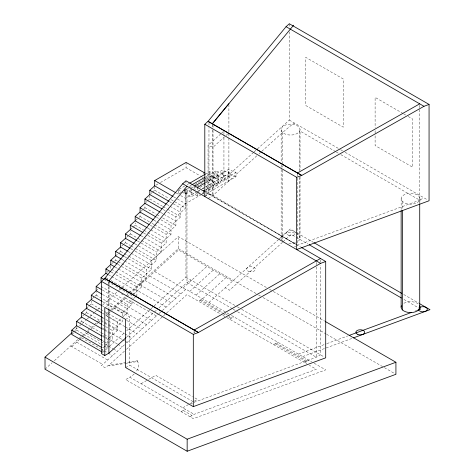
<?xml version="1.0" encoding="UTF-8"?>
<svg xmlns="http://www.w3.org/2000/svg" width="475" height="475" viewBox="0 0 475 475"><rect width="100%" height="100%" fill="white"/><g stroke="black" fill="none" stroke-linecap="round" stroke-linejoin="round"><path stroke-width="0.36" stroke-dasharray="2.38 1.78" d="M300.04 129.604L299.719 131.011A9.441 5.451 0 0 1 283.925 133.457L282.423 132.329A9.441 5.451 0 0 1 290.599 124.153L293.039 124.337A9.441 5.451 0 0 1 300.04 129.604L300.04 170.151M300.04 176.783L300.04 237.975L299.719 239.388A9.441 5.451 0 0 1 297.273 241.828M297.493 178.131L297.493 245.219L419.698 200.171L420.019 198.764A9.441 5.451 0 0 0 413.024 193.497L408.138 193.497A9.441 5.451 0 0 0 402.408 201.489L405.864 203.484L410.584 204.214A9.441 5.451 0 0 0 419.698 200.171L423.872 197.766M150.89 193.622L151.976 192.642M152.517 192.155L154.684 190.196L154.684 187.304M205.342 196.027L208.068 193.562L208.068 145.398L221.202 133.517M221.748 133.024L223.939 131.047L223.939 134.009M146.015 202.368L147.096 201.388M147.642 200.895L149.809 198.936L149.809 196.05M140.594 211.601L143.308 209.154M143.848 208.662L144.928 207.682L144.928 204.79M227.804 133.861L213.026 147.226L208.068 145.398M135.719 220.347L138.427 217.894M138.967 217.408L140.054 216.428L140.054 213.536M130.298 229.579L132.466 227.62M133.012 227.133L135.179 225.174L135.179 223.007M126.51 237.346L128.678 235.386M129.218 234.899L130.298 233.914L130.298 231.028M121.63 246.092L123.797 244.132M124.343 243.639L125.424 242.66L125.424 239.774M115.674 255.817L117.295 254.345M119.462 252.385L120.549 251.406L120.549 248.514M111.88 263.577L114.048 261.618M114.588 261.131L115.674 260.152L115.674 257.984M107.006 272.323L109.173 270.364M133.641 294.126L141.764 286.775L141.764 278.107L151.519 269.283L151.519 260.615L161.268 251.797L161.268 243.129L171.024 234.306L171.024 225.637L180.779 216.82L180.779 208.151L185.654 203.739L177.371 198.96M110.978 280.559L136.889 295.521L136.889 286.853L146.644 278.029L146.644 269.361L156.394 260.543L156.394 251.869L166.149 243.052L166.149 234.383L175.898 225.566L175.898 216.891L185.654 208.074L185.654 203.739M96.71 290.302L97.791 289.322M253.608 152.38L223.939 179.212L204.903 190.291M254.155 151.881L256.904 149.399M257.456 148.901L289.322 120.086L289.322 31.902M92.376 298.561L94.543 296.602M95.083 296.109L96.17 295.129L96.17 292.238M86.414 308.281L88.582 306.322M89.122 305.835L91.289 303.875L91.289 300.984M208.151 198.455L212.272 196.074L256.862 155.758M259.047 153.781L261.238 151.798M261.796 151.299L282.619 132.472L292.422 124.29L294.512 123.084M82.62 316.047L84.788 314.088M85.334 313.601L86.414 312.621L86.414 309.73M80.453 322.341L81.54 321.361L81.54 318.476M72.443 332.346L77.377 327.881M79.574 325.892L81.765 323.908M82.312 323.416L86.705 319.443M87.252 318.951L89.442 316.968M89.995 316.469L94.383 312.503M94.929 312.004L97.126 310.021M97.672 309.528L100.415 307.046M102.606 305.063L118.513 290.676M119.065 290.183L121.808 287.702M122.354 287.203L178.303 236.615L266.891 287.761M71.784 334.519L73.952 332.559M74.498 332.067L76.665 330.107L76.665 327.216M45.018 369.188L52.149 362.74M54.34 360.751L85.607 332.482M87.732 330.558L93.83 325.043M94.323 324.597L96.573 322.561M97.066 322.115L100.415 319.087M100.908 318.642L103.704 316.113M105.848 314.177L108.092 312.146M110.788 309.706L125.643 296.269M126.154 295.812L178.303 248.657L178.303 236.615M71.784 346.56L78.939 340.088M79.491 339.589L82.24 337.102M82.793 336.603L86.646 333.123M87.198 332.625L89.947 330.137M90.499 329.638L94.353 326.153M96.55 324.164L97.654 323.166M98.206 322.668L100.403 320.678M100.955 320.18L103.704 317.692M108.11 313.714L105.907 315.703L107.813 316.789M108.662 313.215L126.273 297.285M126.825 296.792L178.558 250.004L232.542 281.17M122.805 316.932L127.14 313.007L127.14 304.338L132.014 299.933M133.641 298.46L135.262 296.988M122.259 315.976L122.259 313.084L132.014 304.267L132.014 300.651M109.802 337.357L117.384 330.499L117.384 321.83L121.178 318.398M109.802 341.691L112.51 339.245L112.51 330.576L122.259 321.753L122.259 317.419M104.47 346.162L107.635 347.991L107.635 339.316L109.256 337.85M104.922 346.103L102.754 348.062L102.754 352.397M105.468 345.616L109.256 342.184M102.535 352.598L105.278 350.117M105.468 349.95L109.119 346.643M109.672 346.144L124.486 332.743M126.683 330.76L150.284 309.421M150.83 308.922L153.573 306.44M154.126 305.947L185.957 277.157L185.986 189.472L185.559 189.715L184.472 189.086M126.504 337.244L153.989 312.39M154.541 311.891L156.738 309.902M158.941 307.913L186.978 282.566L191.152 280.155M183.035 287.963L206.91 266.374M124.486 344.791L101.436 365.631L104.785 367.567L108.959 365.162L125.994 349.76M126.683 342.802L158.513 314.017M159.066 313.518L161.809 311.036M162.355 310.543L185.957 289.198L226.302 312.491M189.751 291.389L213.317 270.073M126.54 349.262L166.102 313.488M166.648 312.989L186.978 294.607L220.281 313.832M196.157 295.088L219.723 273.772M226.13 277.471L202.564 298.787L198.39 301.197M208.97 302.486L278.772 239.364M279.318 238.872L290.243 228.992L296.655 232.691M282.518 242.303L229.496 290.255L225.227 287.785M283.064 241.811L291.264 234.395L295.747 236.983M155.966 185.119L157.884 184.009M160.449 182.531L186.075 167.734L200.153 175.857M180.773 192.666L178.214 194.144L178.214 189.81L184.621 186.111M187.186 184.632L189.103 183.522M205.123 174.272L209.606 171.683L218.34 175.132L218.34 184.763L206.132 191.817M189.317 186.289L191.217 185.191M205.752 176.801L215.864 170.958L223.505 173.779L223.505 178.113L205.74 188.367M183.979 190.813L188.462 188.225M189.103 187.857L192.31 186.004M194.869 184.526L209.606 176.017L217.247 178.832L217.247 174.497M191.3 188.035L193.83 186.574M205.841 179.639L222.27 170.151L229.912 172.965L229.912 177.3L204.535 191.953M191.217 189.525L184.472 193.42L184.472 190.534M193.747 188.07L196.27 186.61M196.905 186.242L205.123 181.498M205.752 181.135L215.864 175.299L223.505 178.113M181.889 191.93L185.565 194.055L185.986 193.806M185.565 194.055L196.49 187.75M205.491 182.554L218.34 175.132M205.592 182.673L228.344 169.533L235.986 172.348L235.986 176.688L204.268 194.999M186.147 189.567L191.152 192.452L193.2 191.271M193.83 190.908L197.624 188.717M200.034 187.328L223.505 173.779M197.137 191.71L185.565 198.39L179.265 194.75M197.778 191.342L201.632 189.115M202.273 188.741L204.844 187.257M205.491 186.889L218.34 179.467L210.989 175.222L204.743 172.918M197.374 191.752L200.1 190.178M202.433 188.83L229.912 172.965M184.894 188.842L184.894 193.177L191.152 196.787L196.864 193.491M197.493 193.129L201.299 190.932M205.538 189.929L235.986 172.348M191.3 188.753L191.3 192.369L197.558 195.979L199.464 194.881M202 193.414L203.906 192.316M201.632 194.412L185.565 203.686L185.559 189.715M202.273 194.043L203.561 193.301M204.802 196.519L208.97 194.109L208.97 127.757M106.554 306.339L108.959 304.95L129.817 316.991L129.817 365.162L193.491 401.921M125.643 319.402L129.817 316.991M294.5 246.947L295.676 246.27M125.643 367.567L129.817 365.162M229.68 319.259L233.848 316.849M141.117 383.729L148.099 379.697M148.734 379.329L155.717 375.298L192.298 396.417M273.636 344.636L277.81 342.232M182.828 407.811L189.175 404.142M189.81 403.78L193.622 401.577M194.257 401.215L197.428 399.38L192.939 396.785M191.134 404.023L192.316 403.34M181.171 411.671L185.339 409.26M189.958 416.741L194.132 414.331L316.338 369.289L309.29 365.222M304.92 362.698L309.094 360.293M298.413 354.124L326.188 343.888M326.883 343.633L347.712 335.956M415.067 311.131L417.151 310.359M302.688 356.594L352.076 338.39M194.079 402.319L316.338 357.247L320.506 354.837L320.506 265.175M125.317 363.423L137.732 361.499L137.4 360.78L108.906 365.192L109.244 365.91L124.587 363.535M235.986 176.688L228.344 173.868L228.344 169.533M229.912 177.3L222.27 174.485L222.27 170.151M204.048 177.959L210.989 180.518L218.34 184.763M403.103 113.543L375.108 97.375L375.108 127.757M403.738 113.911L405.65 115.009M408.197 116.482L412.65 119.053L412.65 167.218L375.108 145.546L375.108 133.689M289.322 120.086L339.981 149.334M340.622 149.702L342.54 150.812M345.105 152.291L427.91 200.094M335.659 151.656L299.737 130.916L299.737 170.727M336.3 152.024L338.224 153.134M340.789 154.612L419.698 200.171M200.794 176.225L202.712 177.335M297.291 233.065L313.316 242.315M403.702 294.494L418.445 303.008M296.388 237.357L307.913 244.007M403.97 299.47L418.701 307.972M205.817 192.292L295.575 244.108L212.313 196.038M296.163 244.447L300.645 247.036M178.214 189.81L181.278 191.579M176.112 192.933L178.636 194.388M173.589 196.775L176.807 198.627M154.684 190.196L168.589 198.223M171.113 199.678L185.654 208.074M169.397 201.578L172.562 203.407M173.191 203.769L180.779 208.151M166.873 204.458L169.397 205.912M170.032 206.281L180.779 212.485M149.809 198.936L162.45 206.233M163.079 206.601L166.873 208.792M167.503 209.154L180.779 216.82M163.257 209.594L165.158 210.692M167.681 212.147L175.898 216.891M160.728 212.467L163.257 213.928M163.893 214.296L175.898 221.225M144.928 207.682L156.305 214.249M156.94 214.617L160.099 216.44M162.628 217.9L175.898 225.566M156.489 217.247L158.383 218.34M160.912 219.8L171.024 225.637M153.959 220.121L156.489 221.582M157.118 221.944L171.024 229.971M269.462 289.239L272.668 291.098M273.309 291.466L324.668 321.118M140.054 216.428L149.536 221.902M152.065 223.363L153.959 224.455M154.589 224.817L171.024 234.306M150.349 225.257L166.149 234.383M147.82 228.137L150.349 229.597M150.979 229.959L166.149 238.717M178.303 248.657L257.907 294.613M258.548 294.981L260.472 296.097M263.043 297.576L325.951 333.901M326.592 334.269L383.729 367.258M384.37 367.626L395.924 374.3M135.179 225.174L143.397 229.918M144.026 230.28L147.185 232.103M147.82 232.471L166.149 243.052M143.575 232.91L147.369 235.101M147.998 235.463L161.268 243.129M141.045 235.784L143.575 237.245M144.204 237.607L161.268 247.463M130.298 233.914L137.251 237.933M137.887 238.296L141.045 240.118M141.681 240.487L161.268 251.797M137.435 240.926L140.594 242.749M141.223 243.111L156.394 251.869M134.906 243.8L156.394 256.209M185.957 277.157L236.615 306.405M237.257 306.773L241.098 308.993M241.739 309.362L323.968 356.838M125.424 242.66L130.482 245.581M131.112 245.943L134.906 248.134M135.535 248.502L156.394 260.543M130.661 248.573L134.455 250.764M135.084 251.127L151.519 260.615M232.447 308.815L186.978 282.566L186.978 188.45M233.088 309.183L236.93 311.404M237.571 311.772L316.338 357.247L316.338 266.843M128.131 251.447L130.661 252.908M131.296 253.276L151.519 264.949M120.549 251.406L128.131 255.787M128.767 256.15L151.519 269.283M226.943 312.865L228.867 313.975M231.438 315.459L311.636 361.76M314.195 363.233L325.702 369.877L193.307 418.677L125.643 379.608L129.817 377.203L194.132 414.331M154.684 271.593L185.654 289.477M201.002 299.689L222.71 312.223M225.263 313.696L227.175 314.8M227.816 315.174L232.287 317.751M276.242 343.134L307.527 361.196M124.521 256.589L127.68 258.412M128.315 258.78L146.644 269.361M199.957 300.289L222.306 313.191M222.941 313.559L226.136 315.406M228.689 316.878L231.242 318.357M275.203 343.734L306.488 361.796M222.84 315.311L226.041 317.157M226.682 317.526L306.731 363.743M121.992 259.463L123.892 260.561M124.521 260.923L146.644 273.695M149.809 276.005L180.779 293.882M115.674 260.152L117.568 261.244M118.198 261.612L146.644 278.029M117.747 264.237L120.911 266.065M121.541 266.428L141.764 278.107M144.928 280.416L175.898 298.294M115.223 267.116L117.747 268.577M118.382 268.939L141.764 282.441M140.054 284.822L171.024 302.706M111.429 269.26L115.223 271.451M115.853 271.813L141.764 286.775M110.978 271.89L113.507 273.351M116.031 274.811L136.889 286.853M135.179 289.233L166.149 307.117M108.448 274.764L110.978 276.224M111.607 276.587L136.889 291.187M105.919 277.637L108.448 279.098M104.203 279.538L114.95 285.742M115.579 286.11L132.014 295.592L132.014 297.76M121.268 293.728L123.168 294.821M125.424 298.051L156.394 315.934M101.044 286.383L132.014 304.267M102.487 290.106L127.14 304.338M120.549 302.462L151.519 320.346M102.487 294.441L127.14 308.673M96.17 295.129L127.14 313.007M115.674 306.874L146.644 324.752M102.665 301.773L122.259 313.084M102.665 306.108L103.93 306.838M126.599 320.405L141.764 329.163M91.289 303.875L100.142 308.982M100.771 309.35L103.93 311.173M104.565 311.535L122.259 321.753M102.214 313.072L109.167 317.086M109.802 317.448L117.384 321.83M108.448 317.152L124.883 326.64M125.513 327.002L136.889 333.575M102.214 317.407L107.902 320.69M108.538 321.058L117.384 326.165M101.044 320.103L107.997 324.116M108.627 324.478L124.426 333.604M125.062 333.967L132.014 337.98M86.414 312.621L100.32 320.649M100.949 321.011L107.902 325.025M108.538 325.393L117.384 330.499M102.398 324.734L104.922 326.194M105.557 326.562L109.351 328.747M109.98 329.116L112.51 330.576M101.858 327.798L103.752 328.89M104.381 329.252L108.175 331.443M108.811 331.811L122.081 339.471M122.71 339.839L124.61 340.931M125.24 341.299L127.14 342.392M102.398 329.068L103.663 329.798M104.292 330.167L108.086 332.358M108.716 332.72L112.51 334.911M81.54 321.361L100.498 332.31M101.133 332.678L103.663 334.133M104.292 334.501L108.086 336.692M108.716 337.054L112.51 339.245M102.665 335.487L103.93 336.217M104.565 336.585L117.206 343.882M117.836 344.244L122.259 346.803M102.576 336.401L105.106 337.862M105.735 338.224L107.635 339.316M102.576 340.735L103.841 341.466M104.47 341.828L107.635 343.651M86.414 333.331L100.32 341.359M100.949 341.721L107.902 345.735M108.538 346.103L112.961 348.656M113.59 349.024L117.384 351.209M76.665 330.107L100.047 343.609M100.682 343.977L103.841 345.8M81.54 337.743L100.498 348.686M101.133 349.054L103.663 350.514M104.292 350.877L107.451 352.699M108.086 353.067L112.51 355.621M76.665 342.148L107.635 360.032M183.255 410.465L192.042 415.536M70.716 345.942L102.754 364.438M296.857 244.845L213.026 195.391L208.068 193.562L213.026 195.391L213.026 130.281M420.019 198.764L420.019 203.187M419.698 105.319L419.722 203.027M402.604 201.632L402.604 209.742M401.143 198.764L401.143 209.819M375.108 130.726L375.108 132.947M320.506 259.985L320.506 262.212M316.338 262.396L316.338 266.101M299.737 177.359L299.737 239.293M297.445 173.731L297.493 177.389M289.322 23.75L289.322 27.455M282.619 132.472L282.619 164.914M282.619 165.65L282.619 167.123M282.619 170.074L282.619 240.849M281.158 129.604L281.158 162.04M281.158 164.991L281.158 168.678M281.158 169.415L281.158 237.975M228.897 104.399L228.897 132.145M228.897 133.612L228.897 137.317M228.897 138.059L228.897 181.04L223.939 179.212L223.939 134.752M215.864 170.958L215.864 175.299M213.026 125.121L213.026 127.33M212.272 124.563L212.272 126.772M212.272 129.722L212.272 196.074M210.989 175.222L210.989 180.518M209.606 171.683L209.606 176.017M208.97 122.597L208.97 127.021M203.632 192.476L203.632 193.919M203.353 172.407L203.353 173.731M197.558 193.812L197.558 195.979M197.374 187.417L197.374 191.027M194.132 331.514L194.132 332.993M194.079 331.544L194.079 333.017M191.152 192.452L191.152 196.787M186.075 162.432L186.075 167.734M185.957 180.821L185.957 184.532M110.794 266.006L110.794 268.897M108.959 282.328L108.959 285.974M108.959 286.704L108.959 304.95M108.906 282.358L108.906 286.003M108.906 286.734L108.906 308.685M295.319 242.695A9.441 5.451 0 0 1 288.159 243.242M282.423 240.7A9.441 5.451 0 0 1 290.599 232.53L293.039 232.714A9.441 5.451 0 0 1 300.04 237.975M403.91 303.288A9.441 5.451 0 0 1 410.584 301.69L413.024 301.874A9.441 5.451 0 0 1 418.754 304.416M418.528 308.732A4.441 2.565 0 0 1 418.594 308.572M137.4 360.78A29.497 17.029 0 0 1 135.892 372.067M134.223 373.932A29.497 17.029 0 0 1 129.764 377.233M343.277 79.004L305.734 57.327L305.734 105.492L343.277 127.169L343.277 79.004M288.527 235.22A4.441 2.565 0 0 0 295.426 233.255A4.441 2.565 0 0 0 289.032 230.791A4.441 2.565 0 0 0 288.527 235.22M248.805 271.439A4.441 2.565 0 0 0 255.467 269.218A4.441 2.565 0 0 0 248.805 266.998A4.441 2.565 0 0 0 248.805 271.439"/><path stroke-width="0.71" d="M204.802 124.266L296.673 177.312L296.673 249.559L429.062 200.765L429.062 104.429L289.322 23.75L286.069 26.689L208.05 121.327L204.802 124.266L204.802 196.519M212.325 123.797L293.592 25.211M205.182 191.924L185.957 180.821L182.709 183.766L104.684 278.403L101.436 281.342L101.436 353.59L104.785 355.526L108.906 353.145L125.952 337.737M186.978 186.23L108.906 280.897L104.684 278.403L198.402 332.506L320.607 263.382L325.702 261.499L325.702 357.835L193.307 406.636L125.643 367.567L125.643 319.402L104.785 307.361L104.785 355.526M213.026 122.912L228.897 103.669M102.125 352.034L71.784 334.519L71.784 330.184L76.665 325.773L76.665 321.438L81.54 317.027L81.54 312.692L86.414 308.281L86.414 303.947L91.289 299.541L91.289 295.207L96.17 290.795L96.17 286.461L101.044 282.049L101.044 277.715L105.919 273.303L105.919 268.969L110.794 264.563L110.794 260.223L115.674 255.817L115.674 251.483L120.549 247.071L120.549 242.737L125.424 238.325L125.424 233.991L130.298 229.579L130.298 225.245L135.179 220.839L135.179 216.499L140.054 212.093L140.054 207.759L144.928 203.348L144.928 199.013L149.809 194.602L149.809 190.267L154.684 185.856L154.684 180.559L186.075 162.432L204.743 172.918M325.31 321.486L395.924 362.259L395.924 374.3L187.156 451.25L45.018 369.188L45.018 357.141L71.891 332.838M189.745 183.154L205.123 174.272M191.847 184.828L205.123 177.163M194.465 186.206L205.206 180.007M197.374 187.417L204.963 183.035M108.959 280.868L198.402 332.506L193.307 334.382L101.436 281.342M429.062 104.429L423.973 106.305L301.767 175.435L208.05 121.327L297.445 172.995L419.698 103.841M194.132 330.042L320.506 258.507M296.673 177.312L301.767 175.435L297.445 172.995M349.101 335.445L411.593 312.407M417.84 310.104L420.618 309.082L419.342 308.34M353.465 337.873L429.982 309.67L419.728 303.751M45.018 357.141L187.156 439.209L395.924 362.259M286.069 26.689L423.973 106.305M313.957 242.683L401.779 293.384M309.195 244.75L401.411 297.991M301.287 247.41L325.702 261.499M182.709 183.766L320.607 263.382M154.684 180.559L175.483 192.565M154.684 185.856L173.013 196.442M149.809 190.267L168.768 201.216M149.809 194.602L166.238 204.09M144.928 199.013L161.993 208.863M144.928 203.348L160.099 212.105M140.054 207.759L155.853 216.879M140.054 212.093L153.324 219.753M135.179 216.499L149.085 224.533M135.179 220.839L147.185 227.768M130.298 225.245L142.939 232.542M130.298 229.579L140.416 235.422M125.424 233.991L136.8 240.558M125.424 238.325L134.271 243.438M120.549 242.737L130.031 248.211M120.549 247.071L127.502 251.085M115.674 251.483L123.892 256.227M115.674 255.817L121.362 259.101M110.794 260.223L117.117 263.874M110.794 264.563L114.588 266.748M105.919 268.969L110.343 271.522M105.919 273.303L107.813 274.402M101.044 277.715L104.203 279.538M96.17 286.461L101.858 289.744M96.17 290.795L101.858 294.078M91.289 295.207L102.036 301.405M91.289 299.541L102.036 305.74M86.414 303.947L101.585 312.704M86.414 308.281L101.585 317.039M81.54 312.692L101.763 324.372M81.54 317.027L101.763 328.706M76.665 321.438L101.941 336.033M76.665 325.773L101.941 340.367M71.784 330.184L102.125 347.7M419.722 203.763L419.722 308.453M402.604 210.478L402.604 310.009M401.143 210.562L401.143 307.141M193.307 334.382L193.307 406.636M187.156 439.209L187.156 451.25M108.906 309.427L108.906 353.145M401.464 305.728A9.441 5.451 0 0 0 402.408 309.866L403.91 310.994A9.441 5.451 0 0 0 419.698 308.548L420.019 307.141A9.441 5.451 0 0 0 419.698 305.728M419.746 307.42A4.441 2.565 0 0 1 426.681 307.907A4.441 2.565 0 0 1 424.223 311.683A4.441 2.565 0 0 1 418.451 309.403M204.903 190.291L203.632 191.027L204.903 190.297M357.841 334.442A4.441 2.565 0 0 0 364.741 332.476A4.441 2.565 0 0 0 358.34 330.012A4.441 2.565 0 0 0 357.841 334.442"/></g></svg>
